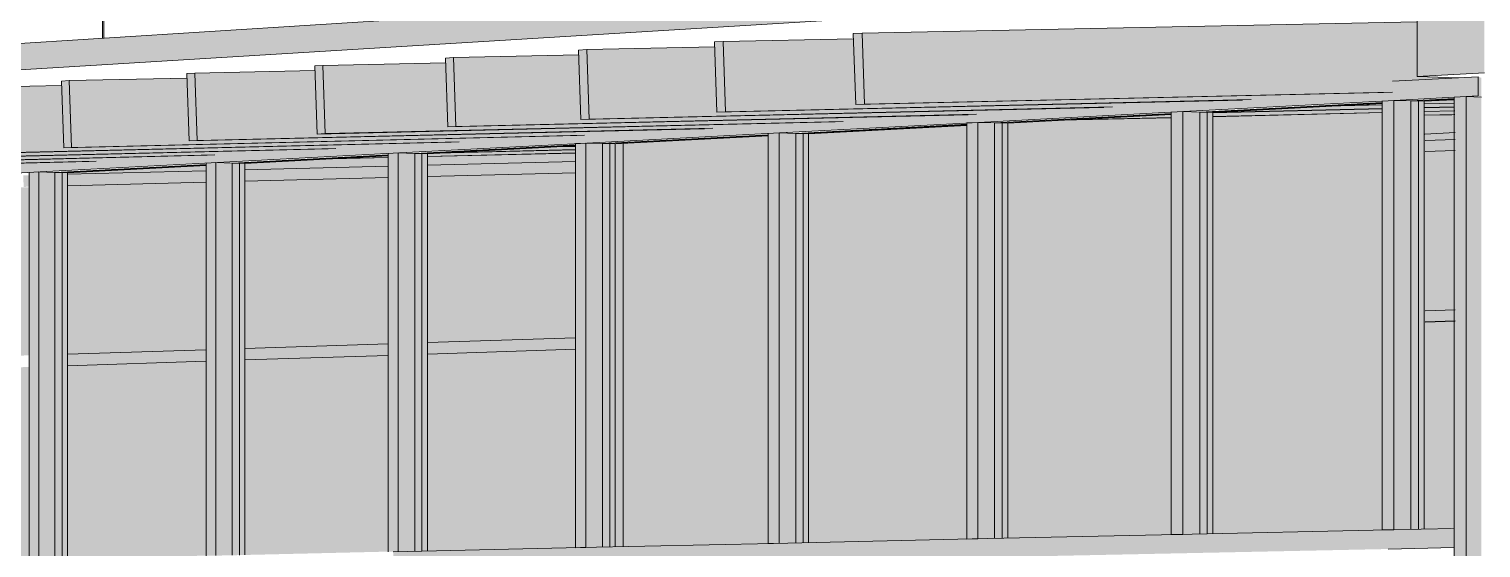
# Model space of a CAD drawing. Header units: inches. Extents: x 31213 to 31218, y -65 to 66.
# Drawn here: x 31214.9861 to 31215.081, y 66.0189 to 66.0528 of the extents above; entities that cross this region are included whole.
import ezdxf

# ---------------------------------------------------------------- set-up
doc = ezdxf.new("R2010")
doc.units = ezdxf.units.IN
doc.header["$MEASUREMENT"] = 0
for name, color, linetype, lineweight in [('A-GLAZ-CURT', 52, 'Continuous', 9), ('A-GLAZ-CWMG', 51, 'Continuous', 9), ('A-ROOF', 132, 'Continuous', 13), ('A-WALL-PATT', 111, 'Continuous', 13), ('I-WALL', 2, 'Continuous', 13), ('L-SITE-WALL', 31, 'Continuous', 13), ('S-BEAM', 12, 'Continuous', 9)]:
    doc.layers.add(name, color=color, linetype=linetype, lineweight=lineweight)

# ---------------------------------------------------------------- blocks, each defined once
blk = doc.blocks.new('FP_47-Looking North West')
at = {"layer": 'A-WALL-PATT', "lineweight": 9}
for p, q in [((-3322.889881, 66.052201), (-3322.889881, 66.072145)), ((-3322.889802, 66.052206), (-3322.889802, 66.072152))]:
    blk.add_line(p, q, dxfattribs=at)

msp = doc.modelspace()

# ---------------------------------------------------------------- hatches: boundary and pattern name
at = {"layer": 'A-GLAZ-CURT', "transparency": 33554458}
for points in [[(31215.076413, 66.020082), (31215.079241, 66.020165), (31215.079241, 66.048223), (31215.076413, 66.048074), (31215.076413, 66.020145)], [(31215.049211, 66.019484), (31215.060754, 66.019754), (31215.060754, 66.04725), (31215.049211, 66.046642), (31215.049211, 66.019748)], [(31215.062606, 66.019779), (31215.07453, 66.020058), (31215.07453, 66.047975), (31215.062606, 66.047347), (31215.062606, 66.020051)], [(31215.036209, 66.019198), (31215.047388, 66.01946), (31215.047388, 66.046546), (31215.036209, 66.045949), (31215.036209, 66.019453)], [(31215.023583, 66.01892), (31215.034414, 66.019174), (31215.034414, 66.045863), (31215.023583, 66.045292), (31215.023583, 66.019168)], [(31214.999396, 66.018388), (31215.009577, 66.018627), (31215.009577, 66.044555), (31214.999396, 66.044018), (31214.999396, 66.018621)], [(31215.011317, 66.01865), (31215.021816, 66.018896), (31215.021816, 66.045199), (31215.011317, 66.044646), (31215.011317, 66.01889)], [(31214.987805, 66.018133), (31214.997682, 66.018365), (31214.997682, 66.043928), (31214.987805, 66.043408), (31214.987805, 66.018359)]]:
    msp.add_hatch(color=256, dxfattribs=at).paths.add_polyline_path(points, flags=0)
at = {"layer": 'A-GLAZ-CWMG'}
for points in [[(31215.074916, 66.048087), (31215.080805, 66.048397), (31215.080805, 66.049659), (31215.075207, 66.049356), (31215.075207, 66.048656), (31215.074916, 66.04864)], [(31215.081011, 66.048327), (31215.081011, 66.049586), (31215.080805, 66.049659), (31215.080805, 66.048397), (31215.080937, 66.048352)], [(31215.061128, 66.047359), (31215.074916, 66.048087), (31215.074916, 66.04864), (31215.074626, 66.048625), (31215.065962, 66.04843), (31215.065962, 66.048162), (31215.065394, 66.048132), (31215.061128, 66.048036), (31215.061128, 66.047377)], [(31215.07453, 66.020041), (31215.075303, 66.020058), (31215.075303, 66.048107), (31215.07453, 66.048066), (31215.07453, 66.020165)], [(31215.075303, 66.020058), (31215.076413, 66.020082), (31215.076413, 66.048074), (31215.075303, 66.048087), (31215.075303, 66.020145)], [(31215.076413, 66.020082), (31215.077276, 66.020131), (31215.077276, 66.048049), (31215.076413, 66.048074), (31215.076413, 66.020131)], [(31215.079241, 66.019515), (31215.080022, 66.019531), (31215.080022, 66.048356), (31215.079241, 66.048315), (31215.079241, 66.020165)], [(31215.081011, 66.01952), (31215.081011, 66.048327), (31215.080022, 66.048356), (31215.080022, 66.019531)], [(31215.034767, 66.045968), (31215.047752, 66.046653), (31215.047752, 66.04719), (31215.047478, 66.047176), (31215.039321, 66.046989), (31215.039321, 66.04674), (31215.038785, 66.046712), (31215.034767, 66.046619), (31215.034767, 66.046418)], [(31215.047752, 66.046653), (31215.061128, 66.047377), (31215.061128, 66.048036), (31215.056903, 66.04794), (31215.056903, 66.047679), (31215.056346, 66.047649), (31215.048025, 66.04746), (31215.048025, 66.047205), (31215.047752, 66.04719), (31215.047752, 66.046893)], [(31215.060753, 66.019738), (31215.061504, 66.019754), (31215.061504, 66.047379), (31215.060753, 66.047339), (31215.060753, 66.020167)], [(31215.061504, 66.019754), (31215.062606, 66.019779), (31215.062606, 66.047347), (31215.061504, 66.047359), (31215.061504, 66.020051)], [(31215.062606, 66.019779), (31215.063463, 66.019798), (31215.063463, 66.047322), (31215.062606, 66.047346), (31215.062606, 66.020029)], [(31215.022159, 66.045303), (31215.034767, 66.045968), (31215.034767, 66.046619), (31215.030786, 66.046527), (31215.030786, 66.046285), (31215.030261, 66.046257), (31215.022417, 66.046075), (31215.022417, 66.045838), (31215.022159, 66.045825)], [(31215.047388, 66.019444), (31215.048116, 66.01946), (31215.048116, 66.046673), (31215.047388, 66.046634), (31215.047388, 66.020169)], [(31215.048116, 66.01946), (31215.049211, 66.019484), (31215.049211, 66.046642), (31215.048116, 66.046653), (31215.048116, 66.019748)], [(31215.049211, 66.019484), (31215.050061, 66.019503), (31215.050061, 66.046618), (31215.049211, 66.046642), (31215.049211, 66.019726)], [(31214.998007, 66.044029), (31215.009911, 66.044657), (31215.009911, 66.045284), (31215.006153, 66.045195), (31215.006153, 66.04497), (31215.005491, 66.04494), (31214.99825, 66.044768), (31214.99825, 66.044549), (31214.998007, 66.044536), (31214.998007, 66.044176)], [(31215.009911, 66.044657), (31215.022159, 66.045303), (31215.022159, 66.045825), (31215.021902, 66.045811), (31215.014226, 66.045631), (31215.014207, 66.0454), (31215.013702, 66.045373), (31215.009911, 66.045284), (31215.009911, 66.045047)], [(31215.021816, 66.018881), (31215.022503, 66.018896), (31215.022503, 66.045321), (31215.021816, 66.045285), (31215.021816, 66.020173)], [(31215.022503, 66.018896), (31215.023583, 66.01892), (31215.023583, 66.045292), (31215.022503, 66.045303), (31215.022503, 66.019168)], [(31215.023583, 66.01892), (31215.024421, 66.018939), (31215.024421, 66.045269), (31215.023583, 66.045292), (31215.023583, 66.019147)], [(31215.034414, 66.019158), (31215.035121, 66.019174), (31215.035121, 66.045987), (31215.034414, 66.045949), (31215.034414, 66.020171)], [(31215.035121, 66.019174), (31215.036209, 66.019198), (31215.036209, 66.045957), (31215.035121, 66.045968), (31215.035121, 66.019183)], [(31215.036209, 66.019198), (31215.037053, 66.019217), (31215.037053, 66.045934), (31215.036209, 66.045949), (31215.036209, 66.019432)], [(31214.986433, 66.043418), (31214.998007, 66.044029), (31214.998007, 66.044536), (31214.996754, 66.044499), (31214.990494, 66.044349), (31214.990494, 66.044135), (31214.990016, 66.044109), (31214.986433, 66.044023), (31214.986433, 66.043754)], [(31215.009577, 66.018612), (31215.010245, 66.018627), (31215.010245, 66.044675), (31215.009577, 66.044639), (31215.009577, 66.020174)], [(31215.010245, 66.018627), (31215.011317, 66.01865), (31215.011317, 66.044646), (31215.010245, 66.044657), (31215.010245, 66.01887)], [(31215.011317, 66.01865), (31215.01215, 66.018669), (31215.01215, 66.044624), (31215.011317, 66.044646), (31215.011317, 66.01887)], [(31214.975214, 66.042826), (31214.986433, 66.043418), (31214.986433, 66.044023), (31214.982881, 66.043938), (31214.982881, 66.043728), (31214.981462, 66.04368), (31214.975406, 66.043534), (31214.975406, 66.043329), (31214.975214, 66.043319), (31214.975214, 66.042932)], [(31214.986118, 66.018096), (31214.986749, 66.01811), (31214.986749, 66.043435), (31214.986118, 66.043402), (31214.986118, 66.020178)], [(31214.986749, 66.01811), (31214.987805, 66.018133), (31214.987805, 66.043408), (31214.986749, 66.043418), (31214.986749, 66.01834)], [(31214.987805, 66.018133), (31214.988627, 66.018151), (31214.988627, 66.043387), (31214.987805, 66.043408), (31214.987805, 66.01834)], [(31214.997683, 66.01835), (31214.998331, 66.018364), (31214.998331, 66.044046), (31214.997683, 66.044012), (31214.997683, 66.020176)], [(31214.998331, 66.018364), (31214.999396, 66.018388), (31214.999396, 66.044018), (31214.998331, 66.044029), (31214.998331, 66.018621)], [(31214.999396, 66.018388), (31215.000223, 66.018406), (31215.000223, 66.043997), (31214.999396, 66.044018), (31214.999396, 66.018601)], [(31215.047752, 66.018236), (31215.061128, 66.018512), (31215.061128, 66.019746), (31215.047752, 66.019452)], [(31215.061128, 66.018512), (31215.074916, 66.018796), (31215.074916, 66.020049), (31215.061128, 66.019746)], [(31215.074916, 66.018796), (31215.079241, 66.018885), (31215.079241, 66.020144), (31215.074916, 66.020049)], [(31215.009911, 66.017455), (31215.022159, 66.017708), (31215.022159, 66.018889), (31215.009911, 66.018619)], [(31215.022159, 66.017708), (31215.034767, 66.017968), (31215.034767, 66.019166), (31215.022159, 66.018889)], [(31215.034767, 66.017968), (31215.047752, 66.018236), (31215.047752, 66.019452), (31215.034767, 66.019166)], [(31215.080022, 65.959677), (31215.080022, 66.019531), (31215.079241, 66.019515), (31215.079241, 65.959711), (31215.079711, 65.959691)], [(31215.080022, 65.959677), (31215.081011, 65.959702), (31215.081011, 66.01952), (31215.080022, 66.019531), (31215.080022, 65.959761)]]:
    msp.add_hatch(color=256, dxfattribs=at).paths.add_polyline_path(points, flags=0)
at = {"layer": 'A-ROOF'}
msp.add_hatch(color=256, dxfattribs=at).paths.add_polyline_path([(31214.941531, 66.047432), (31215.043245, 66.053633), (31215.043245, 66.055481), (31214.941531, 66.049066)], flags=0)
at = {"layer": 'I-WALL'}
h = msp.add_hatch(color=256, dxfattribs=at)
h.paths.add_polyline_path([(31215.024938, 66.01895), (31215.034415, 66.019185), (31215.034415, 66.045799), (31215.024938, 66.045297), (31215.024938, 66.019137)], flags=0)
h.paths.add_polyline_path([(31215.037055, 66.019219), (31215.047394, 66.019465), (31215.047394, 66.046488), (31215.037055, 66.045921), (31215.037055, 66.019239)], flags=0)
h.paths.add_polyline_path([(31215.050069, 66.019508), (31215.060768, 66.019762), (31215.060768, 66.046985), (31215.053511, 66.046813), (31215.050069, 66.046611), (31215.050069, 66.019731)], flags=0)
h.paths.add_polyline_path([(31215.063479, 66.019806), (31215.074557, 66.020069), (31215.074557, 66.047312), (31215.063479, 66.047049), (31215.063479, 66.020037)], flags=0)
msp.add_hatch(color=256, dxfattribs=at).paths.add_polyline_path([(31215.024421, 66.018939), (31215.024938, 66.01895), (31215.024938, 66.045297), (31215.024421, 66.045251), (31215.024421, 66.019147)], flags=0)
h = msp.add_hatch(color=256, dxfattribs=at)
h.paths.add_polyline_path([(31214.984417, 66.01806), (31214.986114, 66.018112), (31214.986114, 66.030689), (31214.985027, 66.030661), (31214.985001, 66.03141), (31214.986114, 66.031454), (31214.986114, 66.042437), (31214.984619, 66.042429), (31214.984594, 66.043154), (31214.984417, 66.043169), (31214.984417, 66.018086)], flags=0)
h.paths.add_polyline_path([(31214.988623, 66.018153), (31214.997677, 66.018369), (31214.997677, 66.031062), (31214.988623, 66.03077), (31214.988623, 66.018342)], flags=0)
h.paths.add_polyline_path([(31215.000218, 66.018411), (31215.009573, 66.018633), (31215.009573, 66.031445), (31215.000218, 66.031144), (31215.000218, 66.018606)], flags=0)
h.paths.add_polyline_path([(31215.012146, 66.018675), (31215.021815, 66.018905), (31215.021815, 66.03184), (31215.012146, 66.031528), (31215.012146, 66.018877)], flags=0)
h.paths.add_polyline_path([(31214.988623, 66.031533), (31214.997677, 66.03182), (31214.997677, 66.04273), (31214.988623, 66.0425), (31214.988623, 66.033058)], flags=0)
h.paths.add_polyline_path([(31215.000218, 66.031901), (31215.009573, 66.032198), (31215.009573, 66.043032), (31215.000218, 66.042794), (31215.000218, 66.033059)], flags=0)
h.paths.add_polyline_path([(31215.012146, 66.03228), (31215.021815, 66.032588), (31215.021815, 66.043342), (31215.012146, 66.043097), (31215.012146, 66.03306)], flags=0)
h.paths.add_polyline_path([(31214.988623, 66.043287), (31214.997677, 66.043512), (31214.997677, 66.043872), (31214.988623, 66.043375), (31214.988623, 66.043317)], flags=0)
h.paths.add_polyline_path([(31215.000218, 66.043576), (31215.009573, 66.043809), (31215.009573, 66.044374), (31215.005022, 66.044262), (31215.000218, 66.04399), (31215.000218, 66.043735)], flags=0)
h.paths.add_polyline_path([(31215.012146, 66.043873), (31215.021815, 66.044114), (31215.021801, 66.044674), (31215.012146, 66.044437), (31215.012146, 66.044161)], flags=0)
at = {"layer": 'L-SITE-WALL'}
msp.add_hatch(color=256, dxfattribs=at).paths.add_polyline_path([(31215.076823, 66.049673), (31215.081207, 66.049911), (31215.081207, 66.110372), (31215.081084, 66.110357), (31215.081084, 66.057003), (31215.076823, 66.056738), (31215.076823, 66.056099), (31215.07901, 66.056138), (31215.07901, 66.05433), (31215.076823, 66.0542), (31215.076823, 66.049854)], flags=0)
h = msp.add_hatch(color=256, dxfattribs=at)
h.paths.add_polyline_path([(31214.643463, 66.007437), (31214.645052, 66.007461), (31214.645052, 66.009117), (31214.643463, 66.009087)], flags=0)
h.paths.add_polyline_path([(31214.650551, 66.007547), (31214.652898, 66.007583), (31214.652898, 66.009265), (31214.650551, 66.009221)], flags=0)
h.paths.add_polyline_path([(31214.77333, 66.009449), (31214.773915, 66.009458), (31214.773915, 66.011557), (31214.77333, 66.011546)], flags=0)
h.paths.add_polyline_path([(31214.643321, 66.010571), (31214.645052, 66.010614), (31214.645052, 66.017609), (31214.643321, 66.017552), (31214.643321, 66.010606)], flags=0)
h.paths.add_polyline_path([(31214.77333, 66.013436), (31214.773915, 66.013449), (31214.773915, 66.030686), (31214.77333, 66.030657), (31214.77333, 66.013443)], flags=0)
h.paths.add_polyline_path([(31215.077366, 66.045526), (31215.079336, 66.045574), (31215.079336, 66.046041), (31215.077366, 66.045942)], flags=0)
h = msp.add_hatch(color=256, dxfattribs=at)
h.paths.add_polyline_path([(31215.077366, 65.986206), (31215.079337, 65.986233), (31215.079335, 65.98721), (31215.077366, 65.98721), (31215.077366, 65.986226)], flags=0)
h.paths.add_polyline_path([(31215.079337, 65.98911), (31215.079335, 66.01734), (31215.077366, 66.017302), (31215.077366, 65.989133), (31215.079335, 65.98911)], flags=0)
h.paths.add_polyline_path([(31215.077366, 66.020135), (31215.079337, 66.020199), (31215.079337, 66.033701), (31215.077366, 66.033638), (31215.077366, 66.020165)], flags=0)
at = {"layer": 'S-BEAM'}
for points in [[(31215.040701, 66.047865), (31215.075207, 66.048656), (31215.075207, 66.049356), (31215.079514, 66.049591), (31215.076823, 66.049673), (31215.076823, 66.053236), (31215.040545, 66.052506), (31215.040623, 66.050185)], [(31215.031061, 66.047339), (31215.031619, 66.047369), (31215.031465, 66.051962), (31215.030906, 66.051929), (31215.030965, 66.050188)], [(31215.031619, 66.047369), (31215.065962, 66.048162), (31215.065962, 66.04843), (31215.040132, 66.047838), (31215.039977, 66.052135), (31215.031465, 66.051962), (31215.031524, 66.050188)], [(31215.040131, 66.047833), (31215.040701, 66.047865), (31215.040545, 66.052506), (31215.039975, 66.052472), (31215.040052, 66.050185)], [(31215.014009, 66.046408), (31215.048025, 66.047205), (31215.048025, 66.04746), (31215.022177, 66.046858), (31215.022023, 66.051078), (31215.013856, 66.050908), (31215.01388, 66.050195)], [(31215.022177, 66.046854), (31215.022724, 66.046884), (31215.02257, 66.05143), (31215.022023, 66.051397), (31215.022064, 66.050192)], [(31215.022724, 66.046884), (31215.056903, 66.047679), (31215.056903, 66.04794), (31215.031062, 66.047343), (31215.030907, 66.051601), (31215.02257, 66.05143), (31215.022612, 66.050192)], [(31214.997099, 66.045485), (31215.030786, 66.046285), (31215.030786, 66.046527), (31215.004942, 66.045917), (31215.00479, 66.050062), (31214.996947, 66.049896), (31214.997084, 66.045911)], [(31215.004943, 66.045913), (31215.005469, 66.045942), (31215.005316, 66.050397), (31215.004791, 66.050365), (31215.004797, 66.050198)], [(31215.005469, 66.045942), (31215.039321, 66.04674), (31215.039321, 66.046989), (31215.013472, 66.046383), (31215.013319, 66.050564), (31215.005316, 66.050397), (31215.005323, 66.050198)], [(31215.013473, 66.046379), (31215.014009, 66.046408), (31215.013856, 66.050908), (31215.01332, 66.050876), (31215.013343, 66.050195)], [(31214.980848, 66.044599), (31215.014226, 66.045401), (31215.014226, 66.045631), (31214.988386, 66.045014), (31214.988235, 66.049085), (31214.980698, 66.048923), (31214.980802, 66.045916)], [(31214.988388, 66.04501), (31214.988893, 66.045038), (31214.988742, 66.049405), (31214.988238, 66.049374), (31214.988357, 66.045914)], [(31214.988893, 66.045038), (31215.022417, 66.045838), (31215.022417, 66.046075), (31214.996582, 66.045461), (31214.99643, 66.049569), (31214.988742, 66.049405), (31214.988863, 66.045913)], [(31214.996584, 66.045457), (31214.997099, 66.045485), (31214.996947, 66.049896), (31214.996432, 66.049865), (31214.996568, 66.045911)], [(31214.965219, 66.043746), (31214.99825, 66.044549), (31214.99825, 66.044768), (31214.972468, 66.044145), (31214.972319, 66.048146), (31214.96507, 66.047987), (31214.965142, 66.045921)], [(31214.972958, 66.044168), (31215.006153, 66.04497), (31215.006153, 66.045195), (31214.980349, 66.044575), (31214.980199, 66.048611), (31214.972809, 66.048451), (31214.972897, 66.045919)], [(31214.957626, 66.043331), (31214.990494, 66.044151), (31214.990494, 66.044349), (31214.964738, 66.043723), (31214.964589, 66.047689), (31214.957478, 66.047533), (31214.957535, 66.045924)], [(31215.077306, 66.047149), (31215.079274, 66.047196), (31215.079274, 66.047425), (31215.077306, 66.047368)], [(31215.013218, 66.04469), (31215.021816, 66.0449), (31215.021816, 66.045111), (31215.019621, 66.04503), (31215.014224, 66.044743)], [(31215.077331, 66.044266), (31215.0793, 66.044317), (31215.0793, 66.044791), (31215.077331, 66.044723), (31215.077331, 66.044326)], [(31215.077331, 66.034808), (31215.0793, 66.03487), (31215.0793, 66.044317), (31215.077331, 66.044266), (31215.077331, 66.036298)], [(31215.077331, 66.034352), (31215.0793, 66.034443), (31215.0793, 66.03487), (31215.077331, 66.034808), (31215.077331, 66.034358)]]:
    msp.add_hatch(color=256, dxfattribs=at).paths.add_polyline_path(points, flags=0)
h = msp.add_hatch(color=256, dxfattribs=at)
h.paths.add_polyline_path([(31215.071489, 66.047755), (31215.074544, 66.047853), (31215.074544, 66.047917), (31215.073344, 66.047853)], flags=0)
h.paths.add_polyline_path([(31215.077291, 66.047891), (31215.079259, 66.047937), (31215.079259, 66.048167), (31215.077291, 66.048042)], flags=0)
h = msp.add_hatch(color=256, dxfattribs=at)
h.paths.add_polyline_path([(31214.590401, 66.022175), (31214.591769, 66.022216), (31214.591769, 66.022457), (31214.590605, 66.022422), (31214.590607, 66.022381), (31214.590401, 66.022368), (31214.590401, 66.02226)], flags=0)
h.paths.add_polyline_path([(31214.643485, 66.024919), (31214.645216, 66.02497), (31214.645216, 66.025189), (31214.643485, 66.025138), (31214.643485, 66.024925)], flags=0)
h.paths.add_polyline_path([(31214.773467, 66.030727), (31214.774053, 66.030756), (31214.774052, 66.031994), (31214.773467, 66.031978), (31214.773467, 66.030848)], flags=0)
h.paths.add_polyline_path([(31215.077321, 66.046034), (31215.079289, 66.046133), (31215.079289, 66.047199), (31215.079102, 66.04719), (31215.077321, 66.047148), (31215.077321, 66.046415)], flags=0)
h = msp.add_hatch(color=256, dxfattribs=at)
h.paths.add_polyline_path([(31215.05404, 66.046837), (31215.060765, 66.046997), (31215.060765, 66.047194), (31215.054702, 66.046872)], flags=0)
h.paths.add_polyline_path([(31215.063476, 66.047061), (31215.074553, 66.047324), (31215.074553, 66.04756), (31215.063476, 66.047298)], flags=0)
h.paths.add_polyline_path([(31215.077301, 66.047389), (31215.079269, 66.047436), (31215.079269, 66.047671), (31215.077301, 66.047624), (31215.077301, 66.047395)], flags=0)
h = msp.add_hatch(color=256, dxfattribs=at)
h.paths.add_polyline_path([(31215.063472, 66.04731), (31215.074549, 66.047571), (31215.074549, 66.047814), (31215.070941, 66.04773), (31215.063472, 66.047314)], flags=0)
h.paths.add_polyline_path([(31215.077296, 66.047636), (31215.079264, 66.047683), (31215.079264, 66.047925), (31215.077296, 66.047858)], flags=0)
h = msp.add_hatch(color=256, dxfattribs=at)
h.paths.add_polyline_path([(31214.773467, 66.030657), (31214.774052, 66.03071), (31214.774053, 66.030756), (31214.773467, 66.030711), (31214.773467, 66.030663)], flags=0)
h.paths.add_polyline_path([(31215.077321, 66.04593), (31215.079289, 66.046044), (31215.079289, 66.046133), (31215.077321, 66.046031), (31215.077321, 66.045941)], flags=0)
h = msp.add_hatch(color=256, dxfattribs=at)
h.paths.add_polyline_path([(31214.985765, 66.042458), (31214.986114, 66.042467), (31214.986114, 66.043224), (31214.985739, 66.043215), (31214.985757, 66.042709)], flags=0)
h.paths.add_polyline_path([(31214.988623, 66.04253), (31214.997677, 66.04276), (31214.997677, 66.043512), (31214.988623, 66.043286), (31214.988623, 66.042908)], flags=0)
h.paths.add_polyline_path([(31215.000218, 66.042824), (31215.009573, 66.043061), (31215.009573, 66.043808), (31215.000218, 66.043575), (31215.000218, 66.042909)], flags=0)
h.paths.add_polyline_path([(31215.012146, 66.043127), (31215.021816, 66.043372), (31215.021816, 66.044113), (31215.012146, 66.043872), (31215.012146, 66.04332)], flags=0)
h.paths.add_polyline_path([(31215.07733, 66.044779), (31215.079299, 66.044829), (31215.079299, 66.045545), (31215.07733, 66.045496)], flags=0)
h = msp.add_hatch(color=256, dxfattribs=at)
h.paths.add_polyline_path([(31215.005499, 66.044284), (31215.009574, 66.044384), (31215.009574, 66.0445), (31215.007671, 66.044399)], flags=0)
h.paths.add_polyline_path([(31215.012147, 66.044447), (31215.021816, 66.044685), (31215.021816, 66.04489), (31215.012147, 66.044637), (31215.012147, 66.044591)], flags=0)
h = msp.add_hatch(color=256, dxfattribs=at)
h.paths.add_polyline_path([(31214.988623, 66.030776), (31214.997677, 66.031068), (31214.997677, 66.03182), (31214.988623, 66.031532)], flags=0)
h.paths.add_polyline_path([(31215.000218, 66.03115), (31215.009573, 66.031451), (31215.009573, 66.032198), (31215.000218, 66.031901)], flags=0)
h.paths.add_polyline_path([(31215.012146, 66.031534), (31215.021816, 66.031846), (31215.021816, 66.032587), (31215.012146, 66.03228)], flags=0)
h.paths.add_polyline_path([(31215.07733, 66.033635), (31215.079299, 66.033698), (31215.079299, 66.034414), (31215.07733, 66.034351)], flags=0)
h.paths.add_polyline_path([(31215.084921, 66.033879), (31215.098018, 66.034311), (31215.098018, 66.034815), (31215.084921, 66.034398), (31215.084921, 66.034309)], flags=0)
h.paths.add_polyline_path([(31215.100566, 66.034383), (31215.115333, 66.034859), (31215.115333, 66.035366), (31215.100566, 66.034896), (31215.100566, 66.034495)], flags=0)
h.paths.add_polyline_path([(31215.117873, 66.034941), (31215.129307, 66.035341), (31215.129307, 66.035811), (31215.117873, 66.035425), (31215.117873, 66.035272)], flags=0)

# ---------------------------------------------------------------- linework, layer by layer
at = {"layer": 'A-GLAZ-CURT'}
for p, q in [((31215.079241, 66.048223), (31215.076413, 66.048074)), ((31215.076413, 66.048074), (31215.076413, 66.020082)), ((31215.076906, 66.04806), (31215.076413, 66.048074)), ((31215.076906, 66.04806), (31215.079242, 66.048183)), ((31215.060754, 66.04725), (31215.049211, 66.046642)), ((31215.049697, 66.046628), (31215.060754, 66.04721)), ((31215.07453, 66.047975), (31215.062606, 66.047347)), ((31215.062606, 66.047347), (31215.062606, 66.019779)), ((31215.063096, 66.047333), (31215.062606, 66.047347)), ((31215.063096, 66.047333), (31215.07453, 66.047935)), ((31215.063096, 66.019789), (31215.063096, 66.047333)), ((31215.076906, 66.020093), (31215.076906, 66.04806)), ((31215.047388, 66.046546), (31215.036209, 66.045957)), ((31215.036691, 66.045944), (31215.047388, 66.046506)), ((31215.049211, 66.046642), (31215.049211, 66.019484)), ((31215.049697, 66.046628), (31215.049211, 66.046642)), ((31215.049697, 66.019495), (31215.049697, 66.046628)), ((31215.034414, 66.045863), (31215.023583, 66.045292)), ((31215.023583, 66.045292), (31215.023583, 66.01892)), ((31215.024062, 66.045279), (31215.023583, 66.045292)), ((31215.024062, 66.045279), (31215.034414, 66.045824)), ((31215.024062, 66.018931), (31215.024062, 66.045279)), ((31215.036209, 66.045957), (31215.036209, 66.019198)), ((31215.036691, 66.045944), (31215.036209, 66.045957)), ((31215.036691, 66.019209), (31215.036691, 66.045944)), ((31215.009577, 66.044555), (31214.999396, 66.044018)), ((31214.999868, 66.044006), (31215.009577, 66.044517)), ((31215.021816, 66.045199), (31215.011317, 66.044646)), ((31215.011317, 66.044646), (31215.011317, 66.01865)), ((31215.011793, 66.044634), (31215.011317, 66.044646)), ((31215.011793, 66.044634), (31215.021816, 66.045161)), ((31215.011793, 66.018661), (31215.011793, 66.044634)), ((31214.997682, 66.043928), (31214.987805, 66.043408)), ((31214.987805, 66.043408), (31214.987805, 66.018133)), ((31214.988275, 66.043396), (31214.987805, 66.043408)), ((31214.988275, 66.043396), (31214.997682, 66.043891)), ((31214.988275, 66.018143), (31214.988275, 66.043396)), ((31214.999396, 66.044018), (31214.999396, 66.018388)), ((31214.999868, 66.044006), (31214.999396, 66.044018)), ((31214.999868, 66.018399), (31214.999868, 66.044006))]:
    msp.add_line(p, q, dxfattribs=at)
at = {"layer": 'A-GLAZ-CWMG'}
for p, q in [((31215.080805, 66.049659), (31215.075207, 66.049356)), ((31215.080805, 66.048397), (31215.080805, 66.049659)), ((31215.061128, 66.047359), (31215.074916, 66.048087)), ((31215.07453, 66.048066), (31215.075303, 66.048107)), ((31215.074916, 66.048087), (31215.080805, 66.048397)), ((31215.075303, 66.048107), (31215.076413, 66.048074)), ((31215.075303, 66.020058), (31215.075303, 66.048107)), ((31215.076413, 66.048074), (31215.077276, 66.048049)), ((31215.077276, 66.048049), (31215.079242, 66.048152)), ((31215.079241, 66.048315), (31215.080022, 66.048356)), ((31215.079241, 66.048315), (31215.079241, 66.019515)), ((31215.080022, 66.048356), (31215.081011, 66.048327)), ((31215.080022, 66.019531), (31215.080022, 66.048356)), ((31215.047752, 66.046653), (31215.061128, 66.047359)), ((31215.050061, 66.046618), (31215.060754, 66.04718)), ((31215.060753, 66.047339), (31215.061504, 66.047379)), ((31215.060753, 66.047339), (31215.060753, 66.019738)), ((31215.061504, 66.047379), (31215.062606, 66.047347)), ((31215.061504, 66.019754), (31215.061504, 66.047379)), ((31215.062606, 66.047347), (31215.063463, 66.047322)), ((31215.063463, 66.047322), (31215.074531, 66.047904)), ((31215.063463, 66.047322), (31215.063463, 66.019798)), ((31215.07453, 66.048066), (31215.07453, 66.020041)), ((31215.077276, 66.048049), (31215.077276, 66.020102)), ((31215.034767, 66.045968), (31215.047752, 66.046653)), ((31215.037053, 66.045934), (31215.047388, 66.046477)), ((31215.047388, 66.046634), (31215.048116, 66.046673)), ((31215.047388, 66.046634), (31215.047388, 66.019444)), ((31215.048116, 66.046673), (31215.049211, 66.046642)), ((31215.048116, 66.01946), (31215.048116, 66.046673)), ((31215.049211, 66.046642), (31215.050061, 66.046618)), ((31215.050061, 66.046618), (31215.050061, 66.019503)), ((31215.009911, 66.044657), (31215.022159, 66.045303)), ((31215.021816, 66.045285), (31215.022503, 66.045321)), ((31215.021816, 66.045285), (31215.021816, 66.018881)), ((31215.022159, 66.045303), (31215.034767, 66.045968)), ((31215.022503, 66.045321), (31215.023583, 66.045292)), ((31215.022503, 66.018896), (31215.022503, 66.045321)), ((31215.023583, 66.045292), (31215.024421, 66.045269)), ((31215.024421, 66.045269), (31215.034414, 66.045795)), ((31215.024421, 66.045269), (31215.024421, 66.018939)), ((31215.034414, 66.04595), (31215.035121, 66.045987)), ((31215.034414, 66.04595), (31215.034414, 66.019158)), ((31215.035121, 66.045987), (31215.036209, 66.045957)), ((31215.035121, 66.019174), (31215.035121, 66.045987)), ((31215.036209, 66.045957), (31215.037053, 66.045934)), ((31215.037053, 66.045934), (31215.037053, 66.019217)), ((31214.998007, 66.044029), (31215.009911, 66.044657)), ((31215.000223, 66.043997), (31215.009577, 66.044489)), ((31215.009577, 66.044639), (31215.010245, 66.044675)), ((31215.009577, 66.044639), (31215.009577, 66.018612)), ((31215.010245, 66.044675), (31215.011317, 66.044646)), ((31215.010245, 66.018627), (31215.010245, 66.044675)), ((31215.011317, 66.044646), (31215.01215, 66.044624)), ((31215.01215, 66.044624), (31215.021816, 66.045132)), ((31215.01215, 66.044624), (31215.01215, 66.018669)), ((31214.975214, 66.042826), (31214.986433, 66.043418)), ((31214.986118, 66.043402), (31214.986749, 66.043435)), ((31214.986118, 66.043402), (31214.986118, 66.018096)), ((31214.986433, 66.043418), (31214.998007, 66.044029)), ((31214.986749, 66.043435), (31214.987805, 66.043408)), ((31214.986749, 66.01811), (31214.986749, 66.043435)), ((31214.987805, 66.043408), (31214.988627, 66.043387)), ((31214.988627, 66.043387), (31214.997682, 66.043863)), ((31214.988627, 66.043387), (31214.988627, 66.018151)), ((31214.997683, 66.044012), (31214.998331, 66.044046)), ((31214.997683, 66.044012), (31214.997683, 66.01835)), ((31214.998331, 66.044046), (31214.999396, 66.044018)), ((31214.998331, 66.018364), (31214.998331, 66.044046)), ((31214.999396, 66.044018), (31215.000223, 66.043997)), ((31215.000223, 66.043997), (31215.000223, 66.018406)), ((31215.061128, 66.019746), (31215.047752, 66.019452)), ((31215.061504, 66.019754), (31215.060753, 66.019738)), ((31215.074916, 66.020049), (31215.061128, 66.019746)), ((31215.075303, 66.020058), (31215.07453, 66.020041)), ((31215.079241, 66.020144), (31215.074916, 66.020049)), ((31215.079241, 66.020144), (31215.079241, 66.018885)), ((31215.022159, 66.018889), (31215.009911, 66.018619)), ((31215.022503, 66.018896), (31215.021816, 66.018881)), ((31215.034767, 66.019166), (31215.022159, 66.018889)), ((31215.035121, 66.019174), (31215.034414, 66.019158)), ((31215.047752, 66.019452), (31215.034767, 66.019166)), ((31215.048116, 66.01946), (31215.047388, 66.019444)), ((31215.074916, 66.018796), (31215.079241, 66.018885)), ((31215.079241, 66.019515), (31215.079241, 65.959711)), ((31215.080022, 65.959677), (31215.080022, 66.019531))]:
    msp.add_line(p, q, dxfattribs=at)
at = {"layer": 'A-ROOF'}
for p, q in [((31214.941531, 66.049066), (31215.043245, 66.055481)), ((31215.043245, 66.053633), (31214.941531, 66.047432))]:
    msp.add_line(p, q, dxfattribs=at)
at = {"layer": 'I-WALL'}
msp.add_line((31215.024938, 66.045297), (31215.024938, 66.01895), dxfattribs=at)
at = {"layer": 'L-SITE-WALL'}
for p, q in [((31215.076823, 66.049673), (31215.076823, 66.0542)), ((31215.076823, 66.049673), (31215.081207, 66.049911)), ((31215.079514, 66.049591), (31215.076823, 66.049673))]:
    msp.add_line(p, q, dxfattribs=at)
at = {"layer": 'S-BEAM'}
for p, q in [((31215.040545, 66.052506), (31215.076823, 66.053236)), ((31215.031465, 66.051962), (31215.030906, 66.051929)), ((31215.030906, 66.051929), (31215.031061, 66.047339)), ((31215.031465, 66.051962), (31215.039988, 66.052136)), ((31215.031619, 66.047369), (31215.031465, 66.051962)), ((31215.040545, 66.052506), (31215.039975, 66.052472)), ((31215.039975, 66.052472), (31215.040131, 66.047833)), ((31215.040701, 66.047865), (31215.040545, 66.052506)), ((31215.013856, 66.050908), (31215.022034, 66.051078)), ((31215.02257, 66.05143), (31215.022023, 66.051397)), ((31215.022023, 66.051397), (31215.022177, 66.046854)), ((31215.02257, 66.05143), (31215.030918, 66.051601)), ((31215.022724, 66.046884), (31215.02257, 66.05143)), ((31214.996947, 66.049896), (31215.0048, 66.050062)), ((31215.005316, 66.050397), (31215.004791, 66.050365)), ((31215.004791, 66.050365), (31215.004943, 66.045913)), ((31215.005316, 66.050397), (31215.01333, 66.050565)), ((31215.005469, 66.045942), (31215.005316, 66.050397)), ((31215.013856, 66.050908), (31215.01332, 66.050876)), ((31215.01332, 66.050876), (31215.013473, 66.046379)), ((31215.014009, 66.046408), (31215.013856, 66.050908)), ((31214.980698, 66.048923), (31214.988245, 66.049085)), ((31214.988742, 66.049405), (31214.988238, 66.049374)), ((31214.988238, 66.049374), (31214.988388, 66.04501)), ((31214.988742, 66.049405), (31214.99644, 66.049569)), ((31214.988893, 66.045038), (31214.988742, 66.049405)), ((31214.996947, 66.049896), (31214.996432, 66.049865)), ((31214.996432, 66.049865), (31214.996584, 66.045457)), ((31214.997099, 66.045485), (31214.996947, 66.049896)), ((31215.031061, 66.047339), (31215.065394, 66.048132)), ((31215.031619, 66.047369), (31215.065962, 66.048162)), ((31215.040131, 66.047833), (31215.074626, 66.048625)), ((31215.040701, 66.047865), (31215.075207, 66.048656)), ((31215.013473, 66.046379), (31215.047478, 66.047176)), ((31215.014009, 66.046408), (31215.048025, 66.047205)), ((31215.022177, 66.046854), (31215.056346, 66.047649)), ((31215.022724, 66.046884), (31215.056903, 66.047679)), ((31215.031061, 66.047339), (31215.031619, 66.047369)), ((31215.040131, 66.047833), (31215.040701, 66.047865)), ((31215.063472, 66.04731), (31215.074549, 66.047571)), ((31215.063473, 66.047294), (31215.074549, 66.047556)), ((31215.063476, 66.047061), (31215.074553, 66.047324)), ((31215.063476, 66.047046), (31215.074554, 66.047309)), ((31215.070937, 66.047726), (31215.074544, 66.04781)), ((31215.071489, 66.047755), (31215.074544, 66.047826)), ((31215.077291, 66.047891), (31215.079259, 66.047937)), ((31215.077292, 66.047875), (31215.07926, 66.047921)), ((31215.077296, 66.047636), (31215.079264, 66.047683)), ((31215.077297, 66.047621), (31215.079265, 66.047667)), ((31215.077301, 66.047389), (31215.079269, 66.047436)), ((31215.077301, 66.047374), (31215.07927, 66.047421)), ((31215.077306, 66.047149), (31215.079274, 66.047196)), ((31215.077306, 66.047135), (31215.079087, 66.047177)), ((31215.079274, 66.047187), (31215.079087, 66.047177)), ((31214.996584, 66.045457), (31215.030261, 66.046257)), ((31214.997099, 66.045485), (31215.030786, 66.046285)), ((31215.004943, 66.045913), (31215.038785, 66.046712)), ((31215.005469, 66.045942), (31215.039321, 66.04674)), ((31215.013473, 66.046379), (31215.014009, 66.046408)), ((31215.022177, 66.046854), (31215.022724, 66.046884)), ((31215.053532, 66.04681), (31215.060765, 66.046981)), ((31215.05404, 66.046837), (31215.060765, 66.046997)), ((31214.980353, 66.044572), (31215.013702, 66.045373)), ((31214.980848, 66.044599), (31215.014226, 66.045401)), ((31214.988388, 66.04501), (31215.021902, 66.045811)), ((31214.988893, 66.045038), (31215.022417, 66.045838)), ((31214.996584, 66.045457), (31214.997099, 66.045485)), ((31215.004943, 66.045913), (31215.005469, 66.045942)), ((31215.07929, 66.046003), (31215.077322, 66.045904)), ((31215.07733, 66.045496), (31215.079299, 66.045545)), ((31214.964742, 66.04372), (31214.997764, 66.044523)), ((31214.965219, 66.043746), (31214.99825, 66.044549)), ((31214.972472, 66.044142), (31215.005657, 66.044944)), ((31214.972958, 66.044168), (31215.006153, 66.04497)), ((31214.988388, 66.04501), (31214.988893, 66.045038)), ((31215.005023, 66.044259), (31215.009574, 66.044371)), ((31215.005499, 66.044284), (31215.009574, 66.044384)), ((31215.012147, 66.044447), (31215.021816, 66.044685)), ((31215.012147, 66.044434), (31215.021816, 66.044672)), ((31215.012734, 66.044664), (31215.021816, 66.044886)), ((31215.013218, 66.04469), (31215.021816, 66.0449)), ((31215.020587, 66.045078), (31215.021816, 66.045107)), ((31215.02108, 66.045103), (31215.021816, 66.045121)), ((31215.07733, 66.044779), (31215.079299, 66.044829)), ((31214.957159, 66.043306), (31214.990016, 66.044109)), ((31214.957626, 66.043331), (31214.990494, 66.044135)), ((31214.988623, 66.043286), (31214.997677, 66.043512)), ((31215.000218, 66.043575), (31215.009573, 66.043808)), ((31215.012146, 66.043872), (31215.021816, 66.044113)), ((31215.012146, 66.043127), (31215.021816, 66.043372)), ((31214.988623, 66.04253), (31214.997677, 66.04276)), ((31215.000218, 66.042824), (31215.009573, 66.043061)), ((31215.07733, 66.034351), (31215.079299, 66.034414)), ((31215.07733, 66.033635), (31215.079299, 66.033698)), ((31215.077332, 66.033616), (31215.079301, 66.03368)), ((31215.000218, 66.031901), (31215.009573, 66.032198)), ((31215.012146, 66.03228), (31215.021816, 66.032587)), ((31214.988623, 66.031532), (31214.997677, 66.03182)), ((31214.988623, 66.030776), (31214.997677, 66.031068)), ((31215.000218, 66.03115), (31215.009573, 66.031451)), ((31215.012146, 66.031534), (31215.021816, 66.031846))]:
    msp.add_line(p, q, dxfattribs=at)

# ---------------------------------------------------------------- block references
at = {"layer": 'L-SITE-WALL', "lineweight": 9}
msp.add_blockref('FP_47-Looking North West', (34537.880803, 0), dxfattribs=at)

doc.saveas('drawing.dxf')
